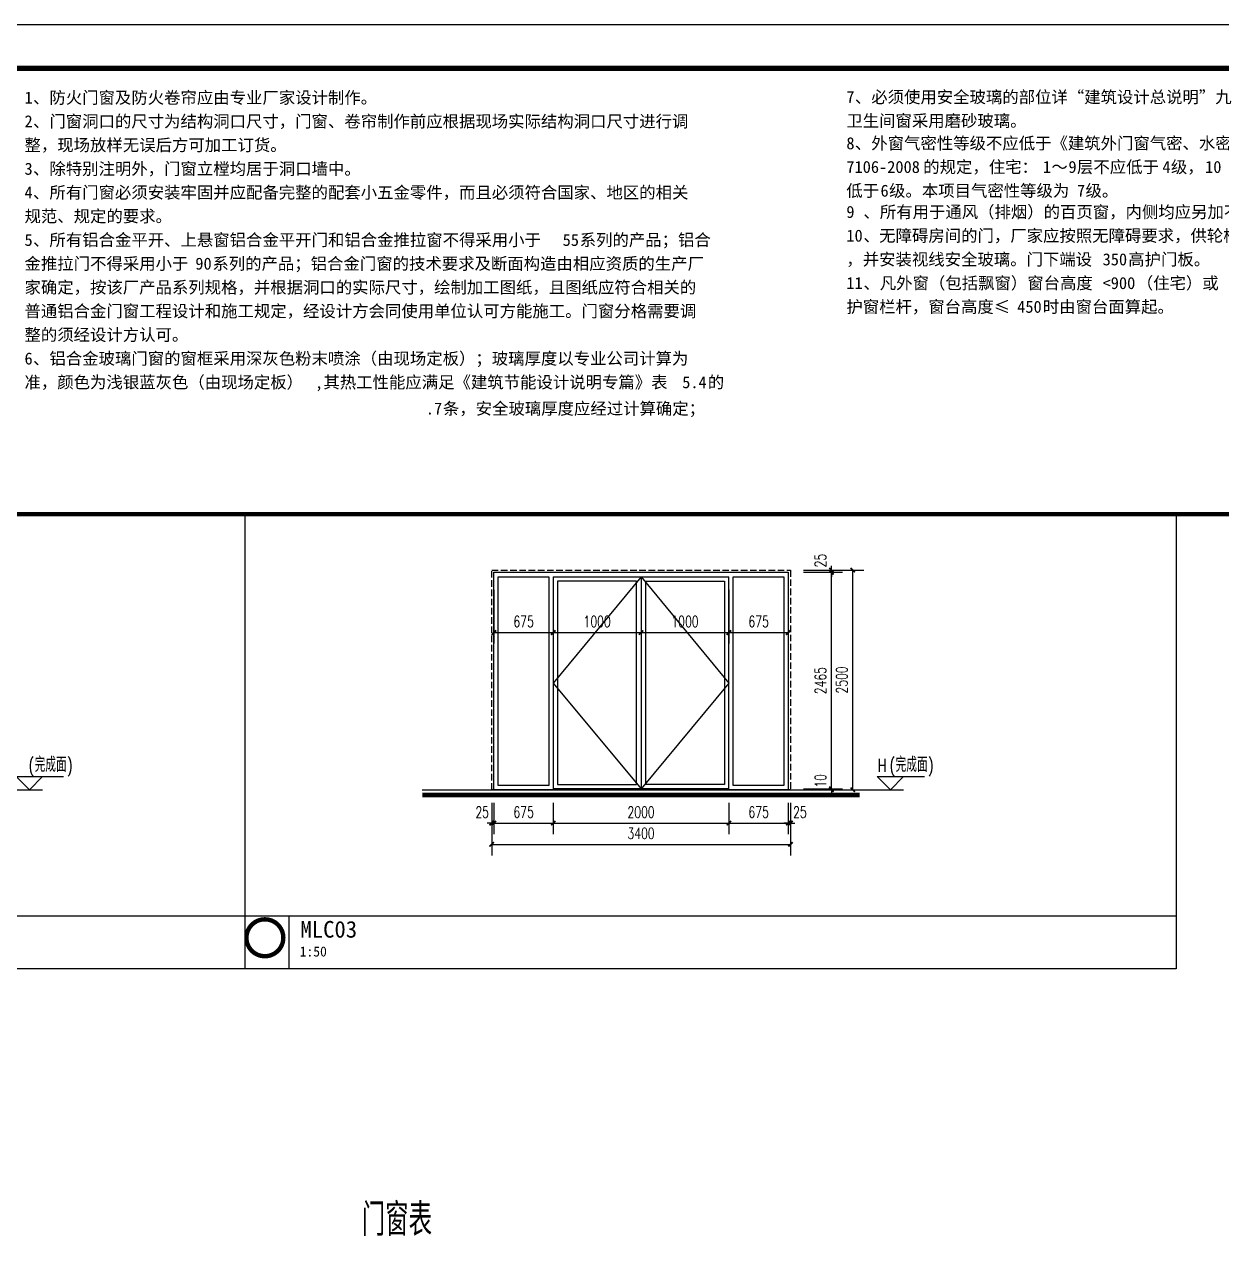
# Model space of a CAD drawing. Header units: millimetres. Extents: x 434053 to 1059003, y -2417481 to 936527.
# Drawn here: x 548740 to 562367, y -2400390 to -2386521 of the extents above; entities that cross this region are included whole.
import ezdxf

# ---------------------------------------------------------------- set-up
doc = ezdxf.new("R2010")
doc.units = ezdxf.units.MM
doc.header["$LTSCALE"] = 1000
doc.header["$MEASUREMENT"] = 0
doc.linetypes.add('DASH', pattern=[0.35, 0.25, -0.1])
doc.layers.get('Defpoints').update_dxf_attribs({"color": 6})
for name, color, linetype in [('A-ANNO-DIMS', 3, 'Continuous'), ('A-ANNO-TABL', 7, 'Continuous'), ('A-ANNO-TTLB', 7, 'Continuous'), ('DIM_IDEN', 3, 'Continuous'), ('PUB_DIM', 83, 'Continuous'), ('PUB_TEXT', 7, 'Continuous'), ('WINDOW', 4, 'Continuous'), ('建筑-注释-说明', 7, 'Continuous')]:
    doc.layers.add(name, color=color, linetype=linetype)
doc.styles.add('_TCH_DIM', font='SIMPLEX.shx', dxfattribs={"width": 0.8, "height": 3, "bigfont": 'GBCBIG.shx'})
doc.styles.add('_TCH_DIM_T3', font='SIMPLEX', dxfattribs={"width": 0.705882, "bigfont": 'GBCBIG'})
doc.styles.add('_TCH_WDTABLE', font='SIMPLEX', dxfattribs={"bigfont": 'GBCBIG'})
doc.styles.add('宋体', font='', dxfattribs={"width": 0.8})
doc.styles.get('宋体').set_extended_font_data('SimSun')
doc.dimstyles.new('_TCH_ARCH&&50', dxfattribs={"dimtxt": 127.5, "dimasz": 50, "dimexe": 125, "dimexo": 150, "dimgap": 61.25, "dimtad": 1, "dimdec": 0, "dimzin": 0, "dimdsep": 46, "dimtxsty": '_TCH_DIM_T3', "dimblk": 'ARCHTICK', "dimcen": 0.09, "dimclrt": 7, "dimazin": 2, "dimtfac": 1, "dimtdec": 0, "dimtix": 1, "dimtmove": 2, "dimatfit": 3, "dimfxl": 1, "dimtolj": 1, "dimtzin": 0, "dimarcsym": 0})

# ---------------------------------------------------------------- blocks, each defined once
blk = doc.blocks.new('_ArchTick')
at = {"color": 0, "linetype": 'ByBlock', "const_width": 0.4}
blk.add_lwpolyline([(-0.5, -0.5), (0.5, 0.5)], dxfattribs=at)
blk = doc.blocks.new('*D1334')
at = {"layer": 'A-ANNO-DIMS', "color": 0, "lineweight": -2, "transparency": 16777216}
for p, q in [((554059, -2395384), (554059, -2395739)), ((554084, -2395384), (554084, -2395739)), ((554059, -2395614), (554009, -2395614)), ((554059, -2395614), (554084, -2395614)), ((554084, -2395614), (554134, -2395614))]:
    blk.add_line(p, q, dxfattribs=at)
at = {"layer": 'Defpoints', "color": 0, "transparency": 16777216}
for p in [(554059, -2395234), (554084, -2395234), (554084, -2395614)]:
    blk.add_point(p, dxfattribs=at)
at = {"layer": 'A-ANNO-DIMS', "color": 0, "lineweight": -2, "transparency": 16777216, "xscale": 50, "yscale": 50, "zscale": 50}
blk.add_blockref('_ArchTick', (554059, -2395614), dxfattribs=at)
at = {"layer": 'A-ANNO-DIMS', "color": 0, "lineweight": -2, "transparency": 16777216, "xscale": 50, "yscale": 50, "zscale": 50, "rotation": 180}
blk.add_blockref('_ArchTick', (554084, -2395614), dxfattribs=at)
at = {"layer": 'A-ANNO-DIMS', "color": 7, "transparency": 16777216, "insert": (553951, -2395489), "char_height": 127.5, "attachment_point": 5, "style": '_TCH_DIM_T3'}
blk.add_mtext('\\A1;25', dxfattribs=at)
blk = doc.blocks.new('*D1335')
at = {"layer": 'A-ANNO-DIMS', "color": 0, "lineweight": -2, "transparency": 16777216}
for p, q in [((554084, -2395384), (554084, -2395739)), ((554759, -2395384), (554759, -2395739)), ((554084, -2395614), (554759, -2395614))]:
    blk.add_line(p, q, dxfattribs=at)
at = {"layer": 'Defpoints', "color": 0, "transparency": 16777216}
for p in [(554084, -2395234), (554759, -2395234), (554759, -2395614)]:
    blk.add_point(p, dxfattribs=at)
at = {"layer": 'A-ANNO-DIMS', "color": 0, "lineweight": -2, "transparency": 16777216, "xscale": 50, "yscale": 50, "zscale": 50, "rotation": 180}
blk.add_blockref('_ArchTick', (554084, -2395614), dxfattribs=at)
at = {"layer": 'A-ANNO-DIMS', "color": 0, "lineweight": -2, "transparency": 16777216, "xscale": 50, "yscale": 50, "zscale": 50}
blk.add_blockref('_ArchTick', (554759, -2395614), dxfattribs=at)
at = {"layer": 'A-ANNO-DIMS', "color": 7, "transparency": 16777216, "insert": (554422, -2395489), "char_height": 127.5, "attachment_point": 5, "style": '_TCH_DIM_T3'}
blk.add_mtext('\\A1;675', dxfattribs=at)
blk = doc.blocks.new('*D1336')
at = {"layer": 'A-ANNO-DIMS', "color": 0, "lineweight": -2, "transparency": 16777216}
for p, q in [((554759, -2395384), (554759, -2395739)), ((556759, -2395384), (556759, -2395739)), ((554759, -2395614), (556759, -2395614))]:
    blk.add_line(p, q, dxfattribs=at)
at = {"layer": 'Defpoints', "color": 0, "transparency": 16777216}
for p in [(554759, -2395234), (556759, -2395234), (556759, -2395614)]:
    blk.add_point(p, dxfattribs=at)
at = {"layer": 'A-ANNO-DIMS', "color": 0, "lineweight": -2, "transparency": 16777216, "xscale": 50, "yscale": 50, "zscale": 50, "rotation": 180}
blk.add_blockref('_ArchTick', (554759, -2395614), dxfattribs=at)
at = {"layer": 'A-ANNO-DIMS', "color": 0, "lineweight": -2, "transparency": 16777216, "xscale": 50, "yscale": 50, "zscale": 50}
blk.add_blockref('_ArchTick', (556759, -2395614), dxfattribs=at)
at = {"layer": 'A-ANNO-DIMS', "color": 7, "transparency": 16777216, "insert": (555759, -2395489), "char_height": 127.5, "attachment_point": 5, "style": '_TCH_DIM_T3'}
blk.add_mtext('\\A1;2000', dxfattribs=at)
blk = doc.blocks.new('*D1337')
at = {"layer": 'A-ANNO-DIMS', "color": 0, "lineweight": -2, "transparency": 16777216}
for p, q in [((556759, -2395384), (556759, -2395739)), ((557434, -2395384), (557434, -2395739)), ((556759, -2395614), (557434, -2395614))]:
    blk.add_line(p, q, dxfattribs=at)
at = {"layer": 'Defpoints', "color": 0, "transparency": 16777216}
for p in [(556759, -2395234), (557434, -2395234), (557434, -2395614)]:
    blk.add_point(p, dxfattribs=at)
at = {"layer": 'A-ANNO-DIMS', "color": 0, "lineweight": -2, "transparency": 16777216, "xscale": 50, "yscale": 50, "zscale": 50, "rotation": 180}
blk.add_blockref('_ArchTick', (556759, -2395614), dxfattribs=at)
at = {"layer": 'A-ANNO-DIMS', "color": 0, "lineweight": -2, "transparency": 16777216, "xscale": 50, "yscale": 50, "zscale": 50}
blk.add_blockref('_ArchTick', (557434, -2395614), dxfattribs=at)
at = {"layer": 'A-ANNO-DIMS', "color": 7, "transparency": 16777216, "insert": (557097, -2395489), "char_height": 127.5, "attachment_point": 5, "style": '_TCH_DIM_T3'}
blk.add_mtext('\\A1;675', dxfattribs=at)
blk = doc.blocks.new('*D1338')
at = {"layer": 'A-ANNO-DIMS', "color": 0, "lineweight": -2, "transparency": 16777216}
for p, q in [((557434, -2395384), (557434, -2395739)), ((557459, -2395384), (557459, -2395739)), ((557434, -2395614), (557384, -2395614)), ((557434, -2395614), (557459, -2395614)), ((557459, -2395614), (557509, -2395614))]:
    blk.add_line(p, q, dxfattribs=at)
at = {"layer": 'Defpoints', "color": 0, "transparency": 16777216}
for p in [(557434, -2395234), (557459, -2395234), (557459, -2395614)]:
    blk.add_point(p, dxfattribs=at)
at = {"layer": 'A-ANNO-DIMS', "color": 0, "lineweight": -2, "transparency": 16777216, "xscale": 50, "yscale": 50, "zscale": 50}
blk.add_blockref('_ArchTick', (557434, -2395614), dxfattribs=at)
at = {"layer": 'A-ANNO-DIMS', "color": 0, "lineweight": -2, "transparency": 16777216, "xscale": 50, "yscale": 50, "zscale": 50, "rotation": 180}
blk.add_blockref('_ArchTick', (557459, -2395614), dxfattribs=at)
at = {"layer": 'A-ANNO-DIMS', "color": 7, "transparency": 16777216, "insert": (557567, -2395489), "char_height": 127.5, "attachment_point": 5, "style": '_TCH_DIM_T3'}
blk.add_mtext('\\A1;25', dxfattribs=at)
blk = doc.blocks.new('*D1339')
at = {"layer": 'A-ANNO-DIMS', "color": 0, "lineweight": -2, "transparency": 16777216}
for p, q in [((554059, -2395384), (554059, -2395981)), ((557459, -2395384), (557459, -2395981)), ((554059, -2395856), (557459, -2395856))]:
    blk.add_line(p, q, dxfattribs=at)
at = {"layer": 'Defpoints', "color": 0, "transparency": 16777216}
for p in [(554059, -2395234), (557459, -2395234), (557459, -2395856)]:
    blk.add_point(p, dxfattribs=at)
at = {"layer": 'A-ANNO-DIMS', "color": 0, "lineweight": -2, "transparency": 16777216, "xscale": 50, "yscale": 50, "zscale": 50, "rotation": 180}
blk.add_blockref('_ArchTick', (554059, -2395856), dxfattribs=at)
at = {"layer": 'A-ANNO-DIMS', "color": 0, "lineweight": -2, "transparency": 16777216, "xscale": 50, "yscale": 50, "zscale": 50}
blk.add_blockref('_ArchTick', (557459, -2395856), dxfattribs=at)
at = {"layer": 'A-ANNO-DIMS', "color": 7, "transparency": 16777216, "insert": (555759, -2395731), "char_height": 127.5, "attachment_point": 5, "style": '_TCH_DIM_T3'}
blk.add_mtext('\\A1;3400', dxfattribs=at)
blk = doc.blocks.new('*D1340')
at = {"layer": 'A-ANNO-DIMS', "color": 0, "lineweight": -2, "transparency": 16777216}
for p, q in [((557926, -2392734), (557926, -2392684)), ((557609, -2392734), (558051, -2392734)), ((557609, -2392759), (558051, -2392759)), ((557926, -2392759), (557926, -2392734)), ((557926, -2392759), (557926, -2392809))]:
    blk.add_line(p, q, dxfattribs=at)
at = {"layer": 'Defpoints', "color": 0, "transparency": 16777216}
for p in [(557459, -2392734), (557459, -2392759), (557926, -2392734)]:
    blk.add_point(p, dxfattribs=at)
at = {"layer": 'A-ANNO-DIMS', "color": 0, "lineweight": -2, "transparency": 16777216, "xscale": 50, "yscale": 50, "zscale": 50}
for p, rotation in [((557926, -2392734), 270), ((557926, -2392759), 90)]:
    blk.add_blockref('_ArchTick', p, dxfattribs=dict(at, rotation=rotation))
at = {"layer": 'A-ANNO-DIMS', "color": 7, "transparency": 16777216, "insert": (557801, -2392626), "char_height": 127.5, "attachment_point": 5, "rotation": 90, "style": '_TCH_DIM_T3'}
blk.add_mtext('\\A1;25', dxfattribs=at)
blk = doc.blocks.new('*D1341')
at = {"layer": 'A-ANNO-DIMS', "color": 0, "lineweight": -2, "transparency": 16777216}
for p, q in [((557609, -2392759), (558051, -2392759)), ((557926, -2395224), (557926, -2392759)), ((557609, -2395224), (558051, -2395224))]:
    blk.add_line(p, q, dxfattribs=at)
at = {"layer": 'Defpoints', "color": 0, "transparency": 16777216}
for p in [(557459, -2392759), (557926, -2392759), (557459, -2395224)]:
    blk.add_point(p, dxfattribs=at)
at = {"layer": 'A-ANNO-DIMS', "color": 0, "lineweight": -2, "transparency": 16777216, "xscale": 50, "yscale": 50, "zscale": 50}
for p, rotation in [((557926, -2392759), 90), ((557926, -2395224), 270)]:
    blk.add_blockref('_ArchTick', p, dxfattribs=dict(at, rotation=rotation))
at = {"layer": 'A-ANNO-DIMS', "color": 7, "transparency": 16777216, "insert": (557801, -2393992), "char_height": 127.5, "attachment_point": 5, "rotation": 90, "style": '_TCH_DIM_T3'}
blk.add_mtext('\\A1;2465', dxfattribs=at)
blk = doc.blocks.new('*D1342')
at = {"layer": 'A-ANNO-DIMS', "color": 0, "lineweight": -2, "transparency": 16777216}
for p, q in [((557609, -2395224), (558051, -2395224)), ((557926, -2395224), (557926, -2395174)), ((557926, -2395234), (557926, -2395224)), ((557609, -2395234), (558051, -2395234)), ((557926, -2395234), (557926, -2395284))]:
    blk.add_line(p, q, dxfattribs=at)
at = {"layer": 'Defpoints', "color": 0, "transparency": 16777216}
for p in [(557459, -2395224), (557926, -2395224), (557459, -2395234)]:
    blk.add_point(p, dxfattribs=at)
at = {"layer": 'A-ANNO-DIMS', "color": 0, "lineweight": -2, "transparency": 16777216, "xscale": 50, "yscale": 50, "zscale": 50}
for p, rotation in [((557926, -2395224), 270), ((557926, -2395234), 90)]:
    blk.add_blockref('_ArchTick', p, dxfattribs=dict(at, rotation=rotation))
at = {"layer": 'A-ANNO-DIMS', "color": 7, "transparency": 16777216, "insert": (557801, -2395133), "char_height": 127.5, "attachment_point": 5, "rotation": 90, "style": '_TCH_DIM_T3'}
blk.add_mtext('\\A1;10', dxfattribs=at)
blk = doc.blocks.new('*D1343')
at = {"layer": 'A-ANNO-DIMS', "color": 0, "lineweight": -2, "transparency": 16777216}
for p, q in [((557609, -2392734), (558293, -2392734)), ((558168, -2395234), (558168, -2392734)), ((557609, -2395234), (558293, -2395234))]:
    blk.add_line(p, q, dxfattribs=at)
at = {"layer": 'Defpoints', "color": 0, "transparency": 16777216}
for p in [(557459, -2392734), (558168, -2392734), (557459, -2395234)]:
    blk.add_point(p, dxfattribs=at)
at = {"layer": 'A-ANNO-DIMS', "color": 0, "lineweight": -2, "transparency": 16777216, "xscale": 50, "yscale": 50, "zscale": 50}
for p, rotation in [((558168, -2392734), 90), ((558168, -2395234), 270)]:
    blk.add_blockref('_ArchTick', p, dxfattribs=dict(at, rotation=rotation))
at = {"layer": 'A-ANNO-DIMS', "color": 7, "transparency": 16777216, "insert": (558043, -2393984), "char_height": 127.5, "attachment_point": 5, "rotation": 90, "style": '_TCH_DIM_T3'}
blk.add_mtext('\\A1;2500', dxfattribs=at)
blk = doc.blocks.new('*D1344')
at = {"layer": 'A-ANNO-DIMS', "color": 0, "lineweight": -2, "transparency": 16777216}
for p, q in [((554084, -2392959), (554084, -2393570)), ((554759, -2392959), (554759, -2393570)), ((554084, -2393445), (554759, -2393445))]:
    blk.add_line(p, q, dxfattribs=at)
at = {"layer": 'Defpoints', "color": 0, "transparency": 16777216}
for p in [(554084, -2392809), (554759, -2392809), (554759, -2393445)]:
    blk.add_point(p, dxfattribs=at)
at = {"layer": 'A-ANNO-DIMS', "color": 0, "lineweight": -2, "transparency": 16777216, "xscale": 50, "yscale": 50, "zscale": 50, "rotation": 180}
blk.add_blockref('_ArchTick', (554084, -2393445), dxfattribs=at)
at = {"layer": 'A-ANNO-DIMS', "color": 0, "lineweight": -2, "transparency": 16777216, "xscale": 50, "yscale": 50, "zscale": 50}
blk.add_blockref('_ArchTick', (554759, -2393445), dxfattribs=at)
at = {"layer": 'A-ANNO-DIMS', "color": 7, "transparency": 16777216, "insert": (554422, -2393320), "char_height": 127.5, "attachment_point": 5, "style": '_TCH_DIM_T3'}
blk.add_mtext('\\A1;675', dxfattribs=at)
blk = doc.blocks.new('*D1345')
at = {"layer": 'A-ANNO-DIMS', "color": 0, "lineweight": -2, "transparency": 16777216}
for p, q in [((554759, -2392959), (554759, -2393570)), ((555759, -2392959), (555759, -2393570)), ((554759, -2393445), (555759, -2393445))]:
    blk.add_line(p, q, dxfattribs=at)
at = {"layer": 'Defpoints', "color": 0, "transparency": 16777216}
for p in [(554759, -2392809), (555759, -2392809), (555759, -2393445)]:
    blk.add_point(p, dxfattribs=at)
at = {"layer": 'A-ANNO-DIMS', "color": 0, "lineweight": -2, "transparency": 16777216, "xscale": 50, "yscale": 50, "zscale": 50, "rotation": 180}
blk.add_blockref('_ArchTick', (554759, -2393445), dxfattribs=at)
at = {"layer": 'A-ANNO-DIMS', "color": 0, "lineweight": -2, "transparency": 16777216, "xscale": 50, "yscale": 50, "zscale": 50}
blk.add_blockref('_ArchTick', (555759, -2393445), dxfattribs=at)
at = {"layer": 'A-ANNO-DIMS', "color": 7, "transparency": 16777216, "insert": (555259, -2393320), "char_height": 127.5, "attachment_point": 5, "style": '_TCH_DIM_T3'}
blk.add_mtext('\\A1;1000', dxfattribs=at)
blk = doc.blocks.new('*D1346')
at = {"layer": 'A-ANNO-DIMS', "color": 0, "lineweight": -2, "transparency": 16777216}
for p, q in [((555759, -2392959), (555759, -2393570)), ((556759, -2392959), (556759, -2393570)), ((555759, -2393445), (556759, -2393445))]:
    blk.add_line(p, q, dxfattribs=at)
at = {"layer": 'Defpoints', "color": 0, "transparency": 16777216}
for p in [(555759, -2392809), (556759, -2392809), (556759, -2393445)]:
    blk.add_point(p, dxfattribs=at)
at = {"layer": 'A-ANNO-DIMS', "color": 0, "lineweight": -2, "transparency": 16777216, "xscale": 50, "yscale": 50, "zscale": 50, "rotation": 180}
blk.add_blockref('_ArchTick', (555759, -2393445), dxfattribs=at)
at = {"layer": 'A-ANNO-DIMS', "color": 0, "lineweight": -2, "transparency": 16777216, "xscale": 50, "yscale": 50, "zscale": 50}
blk.add_blockref('_ArchTick', (556759, -2393445), dxfattribs=at)
at = {"layer": 'A-ANNO-DIMS', "color": 7, "transparency": 16777216, "insert": (556259, -2393320), "char_height": 127.5, "attachment_point": 5, "style": '_TCH_DIM_T3'}
blk.add_mtext('\\A1;1000', dxfattribs=at)
blk = doc.blocks.new('*D1347')
at = {"layer": 'A-ANNO-DIMS', "color": 0, "lineweight": -2, "transparency": 16777216}
for p, q in [((556759, -2392959), (556759, -2393570)), ((557434, -2392959), (557434, -2393570)), ((556759, -2393445), (557434, -2393445))]:
    blk.add_line(p, q, dxfattribs=at)
at = {"layer": 'Defpoints', "color": 0, "transparency": 16777216}
for p in [(556759, -2392809), (557434, -2392809), (557434, -2393445)]:
    blk.add_point(p, dxfattribs=at)
at = {"layer": 'A-ANNO-DIMS', "color": 0, "lineweight": -2, "transparency": 16777216, "xscale": 50, "yscale": 50, "zscale": 50, "rotation": 180}
blk.add_blockref('_ArchTick', (556759, -2393445), dxfattribs=at)
at = {"layer": 'A-ANNO-DIMS', "color": 0, "lineweight": -2, "transparency": 16777216, "xscale": 50, "yscale": 50, "zscale": 50}
blk.add_blockref('_ArchTick', (557434, -2393445), dxfattribs=at)
at = {"layer": 'A-ANNO-DIMS', "color": 7, "transparency": 16777216, "insert": (557097, -2393320), "char_height": 127.5, "attachment_point": 5, "style": '_TCH_DIM_T3'}
blk.add_mtext('\\A1;675', dxfattribs=at)

msp = doc.modelspace()

# ---------------------------------------------------------------- linework, layer by layer
for p, q in [((567100.9, -2392097.1), (530050.9, -2392097.1)), ((551248.9, -2392097.1), (551248.9, -2397273)), ((561847.9, -2392097.1), (561847.9, -2397273)), ((561847.9, -2396673), (530050.9, -2396673)), ((551748.9, -2396673), (551748.9, -2397273)), ((561847.9, -2397273), (530050.9, -2397273))]:
    msp.add_line(p, q)
at = {"color": 11}
msp.add_line((553269.3, -2395234.1), (558247.2, -2395234.1), dxfattribs=at)
at = {"const_width": 50}
for points in [[(567100.9, -2392097.1), (530050.9, -2392097.1)], [(553269.3, -2395294.1), (558247.2, -2395294.1)]]:
    msp.add_lwpolyline(points, dxfattribs=at)
at = {"layer": 'A-ANNO-TTLB'}
msp.add_lwpolyline([(528800.9, -2416221.3), (528800.9, -2386521.3), (570850.9, -2386521.3), (570850.9, -2416221.3)], close=True, dxfattribs=at)
at = {"layer": 'A-ANNO-TTLB', "const_width": 60}
msp.add_lwpolyline([(530050.9, -2415721.3), (570350.9, -2415721.3), (570350.9, -2387021.3), (530050.9, -2387021.3)], close=True, dxfattribs=at)
at = {"layer": 'DIM_IDEN', "const_width": 50}
msp.add_lwpolyline([(551687.3, -2396919.2, 1), (551267.3, -2396919.2, 1)], format="xyb", close=True, dxfattribs=at)
at = {"layer": 'PUB_DIM'}
for p, q in [((548798.2, -2395234.1), (548648.2, -2395084.1)), ((548648.2, -2395084.1), (549184.9, -2395084.1)), ((548798.2, -2395234.1), (548948.2, -2395084.1)), ((558597.2, -2395234.1), (558447.2, -2395084.1)), ((558447.2, -2395084.1), (558983.9, -2395084.1)), ((558597.2, -2395234.1), (558747.2, -2395084.1)), ((548448.2, -2395234.1), (548948.2, -2395234.1)), ((558247.2, -2395234.1), (558747.2, -2395234.1))]:
    msp.add_line(p, q, dxfattribs=at)
at = {"layer": 'WINDOW'}
for p, q in [((554709, -2392809.1), (554709, -2395184.1)), ((554759, -2392809.1), (554759, -2395234.1)), ((555759, -2392809.1), (555759, -2395224.1)), ((556759, -2395234.1), (556759, -2392809.1)), ((556809, -2395184.1), (556809, -2392809.1))]:
    msp.add_line(p, q, dxfattribs=at)
at = {"layer": 'WINDOW', "color": 11, "linetype": 'DASH', "ltscale": 0.3}
msp.add_lwpolyline([(554059, -2392734.1), (557459, -2392734.1), (557459, -2395234.1), (554059, -2395234.1)], close=True, dxfattribs=at)
at = {"layer": 'WINDOW'}
for points in [[(554084, -2392759.1), (557434, -2392759.1), (557434, -2395234.1), (554084, -2395234.1)], [(555706.6, -2392859.1), (554809, -2392859.1), (554809, -2395174.1), (555706.6, -2395174.1)], [(555811.4, -2392859.1), (556709, -2392859.1), (556709, -2395174.1), (555811.4, -2395174.1)]]:
    msp.add_lwpolyline(points, close=True, dxfattribs=at)
for points in [[(554134, -2392809.1), (554709, -2392809.1)], [(554134, -2395184.1), (554134, -2395184.1), (554134, -2392809.1), (554134, -2392809.1)], [(554759, -2392809.1), (556759, -2392809.1)], [(556809, -2392809.1), (557384, -2392809.1)], [(557384, -2392809.1), (557384, -2392809.1), (557384, -2395184.1), (557384, -2395184.1)], [(554709, -2395184.1), (554134, -2395184.1)], [(556759, -2395224.1), (554759, -2395224.1)], [(557384, -2395184.1), (556809, -2395184.1)]]:
    msp.add_lwpolyline(points, dxfattribs=at)
at = {"layer": 'WINDOW', "color": 11, "ltscale": 0.3}
for points in [[(555759, -2392809.1), (554759, -2394021.6), (555759, -2395224.1)], [(555759, -2392809.1), (556759, -2394021.6), (555759, -2395224.1)]]:
    msp.add_lwpolyline(points, dxfattribs=at)

# ---------------------------------------------------------------- texts
at = {"layer": 'A-ANNO-TABL', "style": '_TCH_WDTABLE'}
msp.add_text('门窗表', height=370.38, dxfattribs=at).set_placement((552580.3, -2400312.5))
at = {"layer": 'PUB_DIM', "color": 7, "style": '_TCH_DIM', "width": 0.705882}
for s, p in [('(', (548787, -2395031.6)), (')', (549225.6, -2395031.6)), ('H', (558451, -2395031.6)), ('(', (558586, -2395031.6)), (')', (559024.6, -2395031.6))]:
    msp.add_text(s, height=148.8, dxfattribs=at).set_placement(p)
at = {"layer": 'PUB_DIM', "color": 7, "style": '_TCH_DIM'}
for p in [(548857, -2395031.6), (558656, -2395031.6)]:
    msp.add_text('完成面', height=168.79, dxfattribs=at).set_placement(p)
at = {"layer": 'PUB_TEXT', "color": 3, "style": '宋体'}
for s, height, p in [('1', 136.7, (548741.6, -2387423.2)), ('、防火门窗及防火卷帘应由专业厂家设计制作。', 136.709, (548838.8, -2387423.2)), ('7', 136.7, (558095, -2387416.8)), ('、必须使用安全玻璃的部位详“建筑设计总说明”九', 136.709, (558192.2, -2387416.8)), ('2', 136.7, (548741.6, -2387693.2)), ('、门窗洞口的尺寸为结构洞口尺寸，门窗、卷帘制作前应根据现场实际结构洞口尺寸进行调', 136.709, (548838.8, -2387693.2)), ('卫生间窗采用磨砂玻璃。', 136.709, (558095, -2387686.8)), ('整，现场放样无误后方可加工订货。', 136.709, (548741.6, -2387963.2)), ('8', 136.7, (558095.4, -2387942.6)), ('、外窗气密性等级不应低于《建筑外门窗气密、水密、抗风压性能分级及检测方法》', 136.709, (558192.6, -2387942.6)), ('3', 136.7, (548741.6, -2388233.2)), ('、除特别注明外，门窗立樘均居于洞口墙中。', 136.709, (548838.8, -2388233.2)), ('7106-2008', 136.71, (558095.4, -2388212.6)), ('的规定，住宅：', 136.71, (558970.3, -2388212.6)), ('1', 136.7, (560331.3, -2388212.6)), ('～', 136.7, (560428.5, -2388212.6)), ('9', 136.7, (560623, -2388212.6)), ('层不应低于', 136.71, (560720.2, -2388212.6)), ('4', 136.7, (561692.3, -2388212.6)), ('级，', 136.71, (561789.5, -2388212.6)), ('10', 136.71, (562178.4, -2388212.6)), ('4', 136.7, (548741.6, -2388503.2)), ('、所有门窗必须安装牢固并应配备完整的配套小五金零件，而且必须符合国家、地区的相关', 136.709, (548838.8, -2388503.2)), ('低于', 136.71, (558095.4, -2388482.6)), ('6', 136.7, (558484.2, -2388482.6)), ('级。本项目气密性等级为', 136.709, (558581.4, -2388482.6)), ('7', 136.7, (560720.2, -2388482.6)), ('级。', 136.71, (560817.4, -2388482.6)), ('、所有用于通风（排烟）的百页窗，内侧均应另加不锈钢防虫网。', 136.709, (558289.8, -2388724.6)), ('规范、规定的要求。', 136.71, (548741.6, -2388773.2)), ('9', 136.7, (558095.4, -2388724.6)), ('无障碍房间的门，厂家应按照无障碍要求，供轮椅通行的门，安装横执把手和关门拉手', 136.709, (558469.4, -2388994.6)), ('5', 136.7, (548741.6, -2389043.2)), ('、所有铝合金平开、上悬窗铝合金平开门和铝合金推拉窗不得采用小于', 136.709, (548838.8, -2389043.2)), ('55', 136.71, (554866.2, -2389043.2)), ('系列的产品；铝合', 136.71, (555060.6, -2389043.2)), ('10', 136.71, (558095.4, -2388994.6)), ('、', 136.7, (558289.8, -2388994.6)), ('，并安装视线安全玻璃。门下端设', 136.709, (558095.4, -2389264.6)), ('高护门板。', 136.71, (561303.5, -2389264.6)), ('金推拉门不得采用小于', 136.71, (548741.6, -2389313.2)), ('90', 136.71, (550685.9, -2389313.2)), ('系列的产品；铝合金门窗的技术要求及断面构造由相应资质的生产厂', 136.709, (550880.3, -2389313.2)), ('350', 136.71, (561011.8, -2389264.6)), ('11', 136.71, (558095.4, -2389534.6)), ('、凡外窗（包括飘窗）窗台高度', 136.709, (558289.8, -2389534.6)), ('<900', 136.71, (561011.8, -2389534.6)), ('（住宅）或', 136.71, (561400.7, -2389534.6)), ('家确定，按该厂产品系列规格，并根据洞口的实际尺寸，绘制加工图纸，且图纸应符合相关的', 136.709, (548741.6, -2389583.2)), ('护窗栏杆，窗台高度≤', 136.71, (558095.4, -2389804.6)), ('450', 136.71, (560039.7, -2389804.6)), ('时由窗台面算起。', 136.71, (560331.3, -2389804.6)), ('普通铝合金门窗工程设计和施工规定，经设计方会同使用单位认可方能施工。门窗分格需要调', 136.709, (548741.6, -2389853.2)), ('整的须经设计方认可。', 136.71, (548741.6, -2390123.2)), ('、铝合金玻璃门窗的窗框采用深灰色粉末喷涂（由现场定板）；玻璃厚度以专业公司计算为', 136.709, (548838.8, -2390393.2)), ('6', 136.7, (548741.6, -2390393.2)), ('准，颜色为浅银蓝灰色（由现场定板）', 136.709, (548741.6, -2390663.2)), ('其热工性能应满足《建筑节能设计说明专篇》表', 136.709, (552144.1, -2390663.2)), ('的', 136.7, (556518.8, -2390663.2)), (',', 136.7, (552046.9, -2390663.2)), ('5.4', 136.71, (556227.2, -2390663.2)), ('.7', 136.71, (553309.1, -2390962.8)), ('条，安全玻璃厚度应经过计算确定；', 136.709, (553503.6, -2390962.8))]:
    msp.add_text(s, height=height, dxfattribs=at).set_placement(p)
at = {"layer": '建筑-注释-说明', "style": '宋体'}
for s, height, p in [('MLC03', 189.87, (551881.5, -2396917.8)), ('1:50', 113.92, (551872.9, -2397132.6))]:
    msp.add_text(s, height=height, dxfattribs=at).set_placement(p)

# ---------------------------------------------------------------- dimensions: what is measured, and where the dimension line sits
at = {"layer": 'A-ANNO-DIMS'}
for base, p1, p2, angle, picture, middle in [((557926.4, -2392734.1), (557459, -2392759.1), (557459, -2392734.1), 90, '*D1340', (557801.4, -2392625.8)), ((557926.4, -2395224.1), (557459, -2395234.1), (557459, -2395224.1), 90, '*D1342', (557801.4, -2395132.6)), ((554084, -2395614.1), (554059, -2395234.1), (554084, -2395234.1), 0, '*D1334', (553950.7, -2395489.1)), ((557459, -2395614.1), (557434, -2395234.1), (557459, -2395234.1), 0, '*D1338', (557567.3, -2395489.1))]:
    dim = msp.add_linear_dim(base=base, p1=p1, p2=p2, angle=angle, dimstyle='_TCH_ARCH&&50', dxfattribs=at)
    dim.commit()
    dim.dimension.update_dxf_attribs({"geometry": picture, "text_midpoint": middle, "dimtype": 129})
for p1, p2, distance, picture, middle in [((557459, -2395234.1), (557459, -2392734.1), -709.4, '*D1343', (558043.4, -2393984.1)), ((557459, -2395224.1), (557459, -2392759.1), -467.4, '*D1341', (557801.4, -2393991.6)), ((554084, -2392809.1), (554759, -2392809.1), -636, '*D1344', (554421.5, -2393320.1)), ((554759, -2392809.1), (555759, -2392809.1), -636, '*D1345', (555259, -2393320.1)), ((555759, -2392809.1), (556759, -2392809.1), -636, '*D1346', (556259, -2393320.1)), ((556759, -2392809.1), (557434, -2392809.1), -636, '*D1347', (557096.5, -2393320.1)), ((554059, -2395234.1), (557459, -2395234.1), -621.6, '*D1339', (555759, -2395730.7)), ((554084, -2395234.1), (554759, -2395234.1), -380, '*D1335', (554421.5, -2395489.1)), ((554759, -2395234.1), (556759, -2395234.1), -380, '*D1336', (555759, -2395489.1)), ((556759, -2395234.1), (557434, -2395234.1), -380, '*D1337', (557096.5, -2395489.1))]:
    dim = msp.add_aligned_dim(p1=p1, p2=p2, distance=distance, dimstyle='_TCH_ARCH&&50', dxfattribs=at)
    dim.commit()
    dim.dimension.update_dxf_attribs({"geometry": picture, "text_midpoint": middle})

doc.saveas('drawing.dxf')
